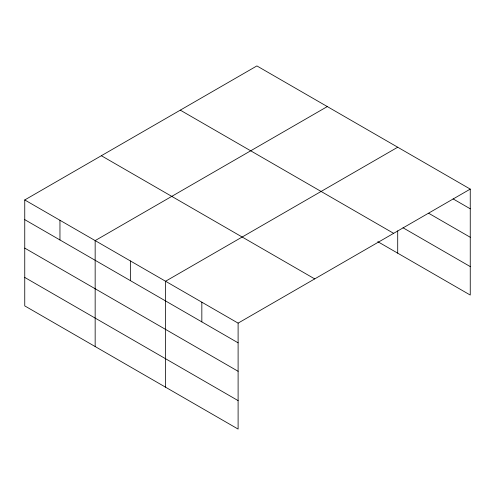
<?xml version="1.0" encoding="UTF-8"?>
<svg xmlns="http://www.w3.org/2000/svg" width="495" height="495" viewBox="0 0 495 495"><rect width="100%" height="100%" fill="white"/><g stroke="black" fill="none" stroke-linecap="round" stroke-linejoin="round"><path stroke-width="0.74" d="M24.75 199.949L238.107 323.13L238.107 429.078L24.75 305.898L24.75 199.949L256.893 65.922L470.25 189.102L470.25 295.051L377.784 241.665M327.3 106.574L95.158 240.601L95.158 346.543M397.708 147.225L165.565 281.247L165.565 387.195M238.107 323.13L470.25 189.102M453.104 198.903L470.25 208.803M428.701 213.277L470.25 237.266M402.986 227.756L470.25 266.588M180.285 110.15L393.643 233.337M101.357 155.721L314.715 278.902M24.75 219.644L238.107 342.831M24.75 248.106L238.107 371.287M24.75 277.435L238.107 400.616M397.708 230.862L397.708 253.168M201.836 302.191L201.836 321.886M130.364 260.927L130.364 280.622M59.957 220.275L59.957 239.97"/></g></svg>
